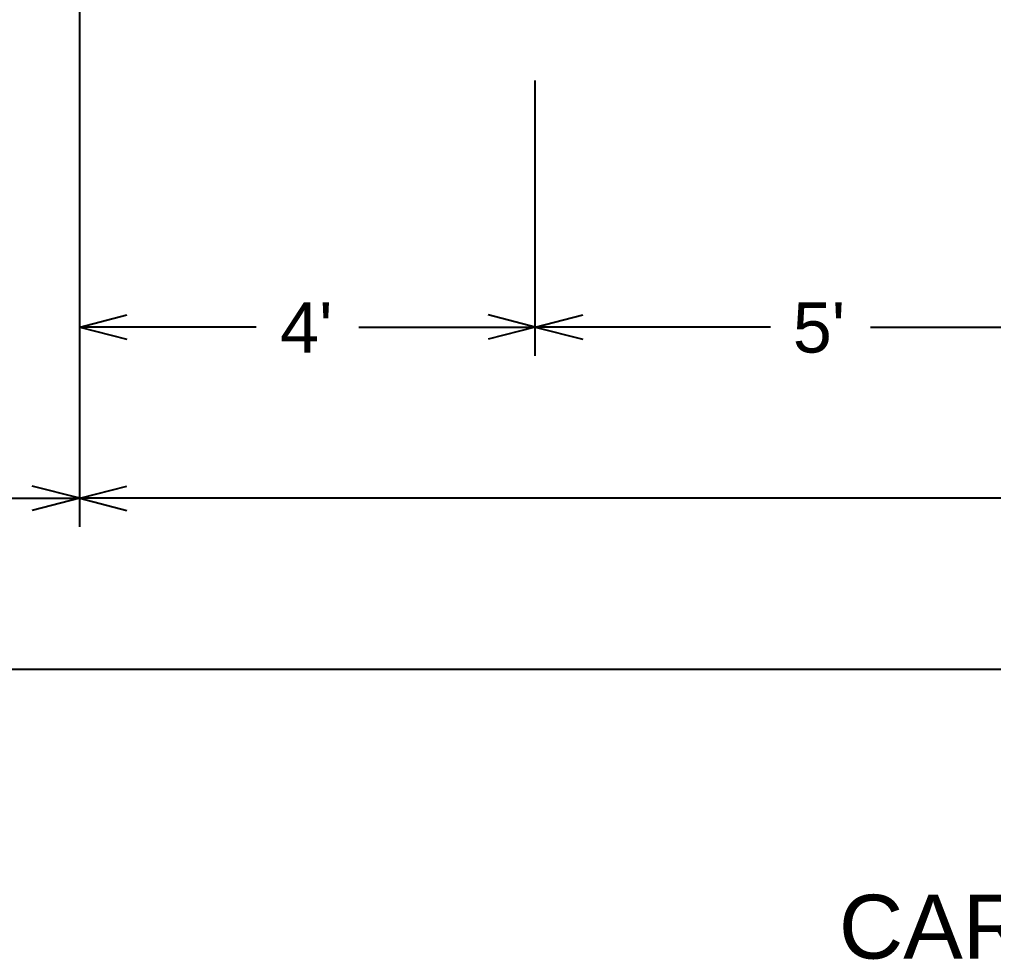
# Model space of a CAD drawing. Extents: x 0 to 810, y -8 to 614.
# Drawn here: x 176.8 to 311.3, y -7.9 to 121.9 of the extents above; entities that cross this region are included whole.
import ezdxf

# ---------------------------------------------------------------- set-up
doc = ezdxf.new("R2010")
doc.units = 0
doc.header["$MEASUREMENT"] = 0
doc.layers.add('Line', color=1, linetype='CONTINUOUS')
doc.layers.add('Text', color=6, linetype='CONTINUOUS')
doc.styles.get("Standard").update_dxf_attribs({"font": ' txt'})

msp = doc.modelspace()

# ---------------------------------------------------------------- linework, layer by layer
at = {"layer": 'Line', "color": 178, "true_color": 0x000000}
for p, q in [((185.16, 75.44), (185.16, 128.36)), ((185.16, 51.8), (185.16, 128.36)), ((248.04, 75.44), (248.04, 113.48)), ((185.16, 79.4), (191.64, 81.08)), ((248.04, 79.4), (241.56, 81.08)), ((248.04, 79.4), (254.64, 81.08)), ((185.16, 79.4), (191.64, 77.72)), ((209.52, 79.4), (185.16, 79.4)), ((223.68, 79.4), (248.04, 79.4)), ((248.04, 79.4), (241.56, 77.72)), ((248.04, 79.4), (254.64, 77.72)), ((280.56, 79.4), (248.04, 79.4)), ((294.36, 79.4), (326.88, 79.4)), ((185.16, 55.76), (178.56, 57.44)), ((185.16, 55.76), (191.64, 57.44)), ((125.76, 55.76), (185.16, 55.76)), ((185.16, 55.76), (178.56, 54.08)), ((185.16, 55.76), (191.64, 54.08)), ((324.36, 55.76), (185.16, 55.76)), ((360.6, 32.12), (15.12, 32.12))]:
    msp.add_line(p, q, dxfattribs=at)

# ---------------------------------------------------------------- texts
at = {"layer": 'Text', "color": 178, "true_color": 0x000000, "attachment_point": 1}
for s, insert, char_height in [("{\\fArial|b0|i0|c204|p34;4'}", (212.82, 82.8115), 6.93), ("{\\fArial|b0|i0|c204|p34;5'}", (283.62, 82.8115), 6.93), ('{\\fArial|b0|i0|c204|p34;CARSTENSEN PROPOSED}', (289.98, 1.0007), 8.82)]:
    msp.add_mtext(s, dxfattribs=dict(at, insert=insert, char_height=char_height))

doc.saveas('drawing.dxf')
